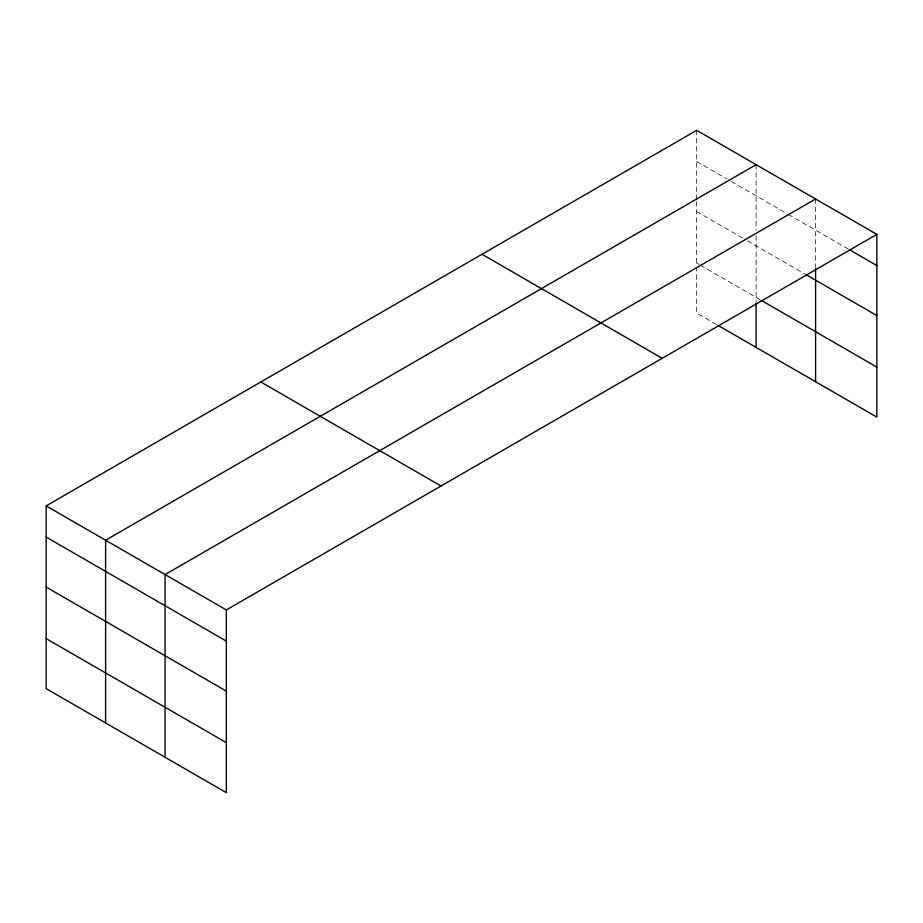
<?xml version="1.0" encoding="UTF-8"?>
<svg xmlns="http://www.w3.org/2000/svg" width="923" height="923" viewBox="0 0 923 923"><rect width="100%" height="100%" fill="white"/><g stroke="black" fill="none" stroke-linecap="round" stroke-linejoin="round"><path stroke-width="0.69" stroke-dasharray="4.62 3.46" d="M696.657 161.513L726.389 178.681M731.339 181.543L787.088 213.721M788.334 214.436L848.664 249.279M696.657 211.517L742.496 237.984M747.445 240.845L804.429 273.75M696.657 263.043L699.126 264.474M700.372 265.189L759.837 299.525M716.479 324.504L696.657 313.059L696.657 267.335M815.586 198.999L815.586 267.324M756.122 164.675L756.122 230.139M756.122 235.85L756.122 301.671M696.657 130.339L696.657 200.095M696.657 201.526L696.657 265.905"/><path stroke-width="1.38" d="M876.85 234.373L696.657 130.339L46.15 505.908L46.15 688.627L226.343 792.661L226.343 609.941L876.85 234.373L876.85 417.092L717.713 325.219M756.122 164.675L105.614 540.232L105.614 722.951M815.586 198.999L165.079 574.567L165.079 757.287M849.887 249.983L876.85 265.547M805.675 274.466L876.85 315.562M761.071 300.24L876.85 367.089M481.991 254.275L662.183 358.309M260.817 381.972L441.009 486.006M46.15 505.908L226.343 609.941M46.15 537.071L226.343 641.116M46.15 587.086L226.343 691.119M46.15 638.612L226.343 742.646M815.586 268.755L815.586 381.718M756.122 303.102L756.122 347.394"/></g></svg>
